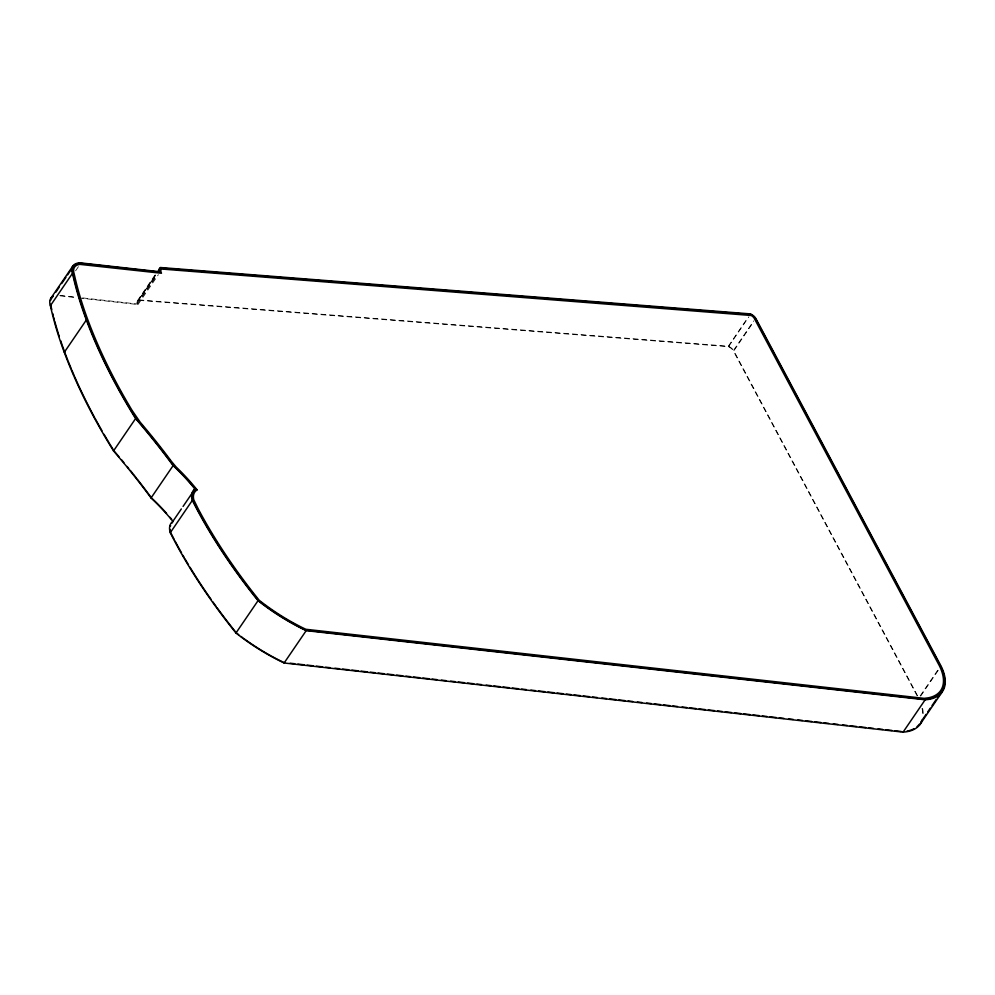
<?xml version="1.0" encoding="UTF-8"?>
<svg xmlns="http://www.w3.org/2000/svg" width="995" height="995" viewBox="0 0 995 995"><rect width="100%" height="100%" fill="white"/><g stroke="black" fill="none" stroke-linecap="round" stroke-linejoin="round"><path stroke-width="0.75" stroke-dasharray="4.97 3.73" d="M75.608 270.802L79.003 265.827M137.397 300.776L155.22 274.657M82.635 297.915L137.31 304.022A8.793 4.478 34.3 0 1 138.616 299.868L155.593 274.993M137.957 301.162L155.767 275.043M78.481 297.891L138.006 304.532L137.72 303.711A8.122 4.142 34.3 0 1 138.74 300.478L155.991 275.478M137.31 304.022L156.824 275.416M138.006 304.532L158.367 274.695M138.616 299.868L728.352 346.223L747.879 317.616M139.014 300.353L728.502 346.683L748.874 316.833M917.029 695.667L733.278 350.787L753.638 320.937M917.564 695.766L733.8 350.837L753.314 322.231M920.176 695.928L938.845 668.565M920.723 696.015L939.392 668.652M59.849 295.366L76.553 297.231M60.16 295.838L76.951 297.716M728.502 346.683L728.875 346.857A6.181 3.147 34.3 0 1 733.278 350.787M728.352 346.223A6.853 3.495 34.3 0 1 733.8 350.837M922.639 708.602A58.979 30.049 34.3 0 1 923.223 713.888M922.054 708.403A58.295 29.701 34.3 0 1 922.601 714.858"/><path stroke-width="1.49" d="M50.969 298.09L73.033 265.752M53.22 295.988L51.516 298.475A21.579 10.995 34.3 0 0 50.534 300.54M55.757 292.256L59.153 287.281M61.702 283.55L65.944 277.331M67.635 274.844L70.185 271.113M172.869 521.368A141.265 71.988 34.3 0 0 151.041 497.973A546.578 278.525 34.3 0 0 113.529 450.922A617.41 314.607 34.3 0 1 64.277 352.329A552.474 281.523 34.3 0 1 50.384 305.714L72.448 273.389A22.263 11.343 34.3 0 1 80.396 262.867L159.374 271.685A8.793 4.478 34.3 0 1 160.68 267.531L750.417 313.885A6.853 3.495 34.3 0 1 755.852 318.499L941.083 666.165A58.979 30.049 34.3 0 1 925.151 699.796L903.087 732.133L284.122 662.993A131.875 67.2 34.3 0 1 235.964 633.019A494.851 252.17 34.3 0 1 170.269 532.723A29.527 15.049 34.3 0 1 172.869 521.368L181.351 508.93M64.277 352.329L86.341 320.004A552.474 281.523 34.3 0 1 72.448 273.389M158.13 271.262L160.68 267.531M113.529 450.922L135.594 418.584A617.41 314.607 34.3 0 1 86.341 320.004M151.041 497.973L173.105 465.635A546.578 278.525 34.3 0 0 135.594 418.584M183.055 506.443L194.933 489.03A141.265 71.988 34.3 0 0 173.105 465.635M170.269 532.723L192.321 500.398A29.527 15.049 34.3 0 1 194.933 489.03M235.964 633.019L258.028 600.681A494.851 252.17 34.3 0 1 192.321 500.398M284.122 662.993L306.186 630.656L925.151 699.796M920.972 721.823L926.071 714.36M927.763 711.873L930.313 708.141M932.004 705.654L936.245 699.435M937.949 696.948L941.345 691.973M919.828 724.696L941.892 692.358M290.167 663.23L294.806 663.74M297.891 664.088L304.06 664.784M307.144 665.12L313.313 665.817M316.398 666.153L322.579 666.849M325.663 667.197L330.29 667.707M334.917 668.23L339.544 668.739M342.641 669.088L348.81 669.772M351.894 670.12L358.063 670.817M361.148 671.152L367.329 671.849M370.414 672.185L375.04 672.707M378.125 673.055L384.294 673.739M387.378 674.088L393.56 674.772M396.644 675.12L402.813 675.816M405.898 676.152L410.525 676.675M413.609 677.023L419.79 677.707M422.875 678.055L429.044 678.739M432.128 679.087L436.755 679.597M441.394 680.12L446.021 680.642M450.648 681.152L455.275 681.674M458.359 682.01L464.541 682.707M467.625 683.055L473.794 683.739M476.879 684.087L481.505 684.597M486.132 685.12L490.771 685.642M493.856 685.978L500.025 686.674M503.109 687.01L509.278 687.707M512.375 688.055L518.544 688.739M521.629 689.087L526.255 689.597M530.882 690.12L535.509 690.629M538.606 690.978L544.775 691.674M547.859 692.01L554.028 692.707M557.113 693.042L563.294 693.739M566.379 694.087L571.006 694.597M574.09 694.945L580.259 695.629M583.344 695.978L589.525 696.674M592.61 697.01L597.236 697.532M601.863 698.042L606.49 698.565M609.587 698.913L615.756 699.597M618.84 699.945L625.009 700.629M628.094 700.977L632.721 701.5M637.36 702.01L641.986 702.532M646.613 703.042L651.24 703.564M654.324 703.913L660.506 704.597M663.59 704.945L669.759 705.629M672.844 705.977L677.471 706.5M682.097 707.01L686.737 707.532M689.821 707.868L695.99 708.564M699.075 708.913L705.244 709.597M708.34 709.945L714.51 710.629M717.594 710.977L722.221 711.487M725.305 711.835L731.474 712.532M734.571 712.868L740.74 713.564M743.825 713.9L749.994 714.597M753.078 714.945L759.26 715.629M762.344 715.977L766.971 716.487M770.055 716.835L776.224 717.532M779.309 717.868L783.948 718.39M788.575 718.9L793.202 719.422M797.828 719.945L802.455 720.455M805.552 720.803L811.721 721.487M814.805 721.835L820.975 722.519M824.059 722.867L828.686 723.39M833.325 723.9L837.952 724.422M842.578 724.932L847.205 725.454M850.29 725.803L856.471 726.487M859.556 726.835L865.725 727.519M868.809 727.867L873.436 728.39M878.063 728.9L882.702 729.422M885.786 729.77L891.955 730.454M895.04 730.803L901.209 731.487M283.998 662.533L279.993 660.593A131.203 66.864 34.3 0 1 271.734 656.277M238.763 634.748L236.337 632.87A493.806 251.623 34.3 0 1 217.171 607.883M50.546 304.42L50.956 305.9A551.877 281.224 34.3 0 0 51.815 309.706M306.186 630.656A131.875 67.2 34.3 0 1 258.028 600.681M50.384 305.714A22.263 11.343 34.3 0 1 52.76 296.498M922.377 719.783A58.979 30.049 34.3 0 1 903.087 732.133M118.952 456.705A546.417 278.438 34.3 0 0 114.002 450.909A616.564 314.184 34.3 0 1 109.649 443.795M121.415 459.628A546.417 278.438 34.3 0 1 123.865 462.563M127.086 466.481A546.417 278.438 34.3 0 1 128.691 468.446M130.283 470.399A546.417 278.438 34.3 0 1 132.646 473.346M133.429 474.329A546.417 278.438 34.3 0 1 136.539 478.259M137.31 479.242A546.417 278.438 34.3 0 1 151.464 497.886L153.392 499.714A141.937 72.324 34.3 0 1 166.563 513.345M170.008 517.325A141.937 72.324 34.3 0 1 171.687 519.315M170.506 531.716A28.867 14.714 34.3 0 1 170.145 529.452M170.356 526.392A28.867 14.714 34.3 0 1 170.618 525.472M171.998 523.059A28.867 14.714 34.3 0 1 172.645 522.387M216.301 606.689A493.806 251.623 34.3 0 1 212.868 601.9M211.164 599.512A493.806 251.623 34.3 0 1 189.958 567.212M188.515 564.824A493.806 251.623 34.3 0 1 184.983 558.867M184.286 557.673A493.806 251.623 34.3 0 1 182.918 555.297M181.563 552.921A493.806 251.623 34.3 0 1 175.07 541.069M174.349 539.7A493.806 251.623 34.3 0 1 170.829 532.86M270.702 655.705A131.203 66.864 34.3 0 1 243.775 638.516M242.817 637.807A131.203 66.864 34.3 0 1 240.914 636.402M919.28 724.31A58.295 29.701 34.3 0 1 916.992 726.698M914.156 728.639A58.295 29.701 34.3 0 1 906.98 731.138M62.449 345.874A551.877 281.224 34.3 0 0 64.837 352.479A616.564 314.184 34.3 0 0 67.909 360.488M61.989 344.556A551.877 281.224 34.3 0 1 60.645 340.626M59.352 336.708A551.877 281.224 34.3 0 1 58.518 334.096M58.108 332.803A551.877 281.224 34.3 0 1 54.713 321.174M54.377 319.892A551.877 281.224 34.3 0 1 53.693 317.33M53.369 316.062A551.877 281.224 34.3 0 1 52.735 313.512M108.94 442.613A616.564 314.184 34.3 0 1 104.015 434.28M101.95 430.711A616.564 314.184 34.3 0 1 95.346 418.858M94.699 417.676A616.564 314.184 34.3 0 1 74.625 376.645M74.04 375.289A616.564 314.184 34.3 0 1 71.739 369.891M71.18 368.548A616.564 314.184 34.3 0 1 68.444 361.832M195.629 489.291L194.709 490.062A28.867 14.714 34.3 0 0 192.57 499.378L192.893 500.522A493.806 251.623 34.3 0 0 258.401 600.545L262.033 603.356A131.203 66.864 34.3 0 0 302.057 628.255L306.062 630.208L924.815 699.323A58.295 29.701 34.3 0 0 940.536 666.078L755.342 318.45A6.181 3.147 34.3 0 0 750.939 314.519L160.792 268.14A8.122 4.142 34.3 0 0 159.785 271.374L160.071 272.207L80.707 263.339A21.579 10.995 34.3 0 0 72.61 272.083L73.021 273.575A551.877 281.224 34.3 0 0 86.901 320.141A616.564 314.184 34.3 0 0 136.066 418.572A546.417 278.438 34.3 0 1 173.528 465.548L175.456 467.376A141.937 72.324 34.3 0 1 193.751 486.978L195.629 489.291M197.085 489.838L195.791 490.896A27.474 14.005 34.3 0 0 193.764 499.776L198.229 508.893A492.799 251.113 34.3 0 0 252.805 592.212L259.16 600.234L262.543 602.846A129.823 66.155 34.3 0 0 302.144 627.497L305.801 629.275L924.144 698.341L928.211 697.843A56.939 29.017 34.3 0 0 939.429 665.879L754.26 318.338A4.801 2.45 34.3 0 0 751.225 315.49L161.799 269.048A6.741 3.433 34.3 0 0 160.954 271.734L161.488 273.264L79.936 264.384A20.211 10.298 34.3 0 0 73.804 272.493L74.202 273.961A550.633 280.59 34.3 0 0 88.057 320.427A615.37 313.574 34.3 0 0 132.061 410.363L140.245 422.266A548.631 279.57 34.3 0 1 171.637 461.63L176.19 467.065A143.317 73.033 34.3 0 1 194.659 486.866L197.085 489.838"/></g></svg>
